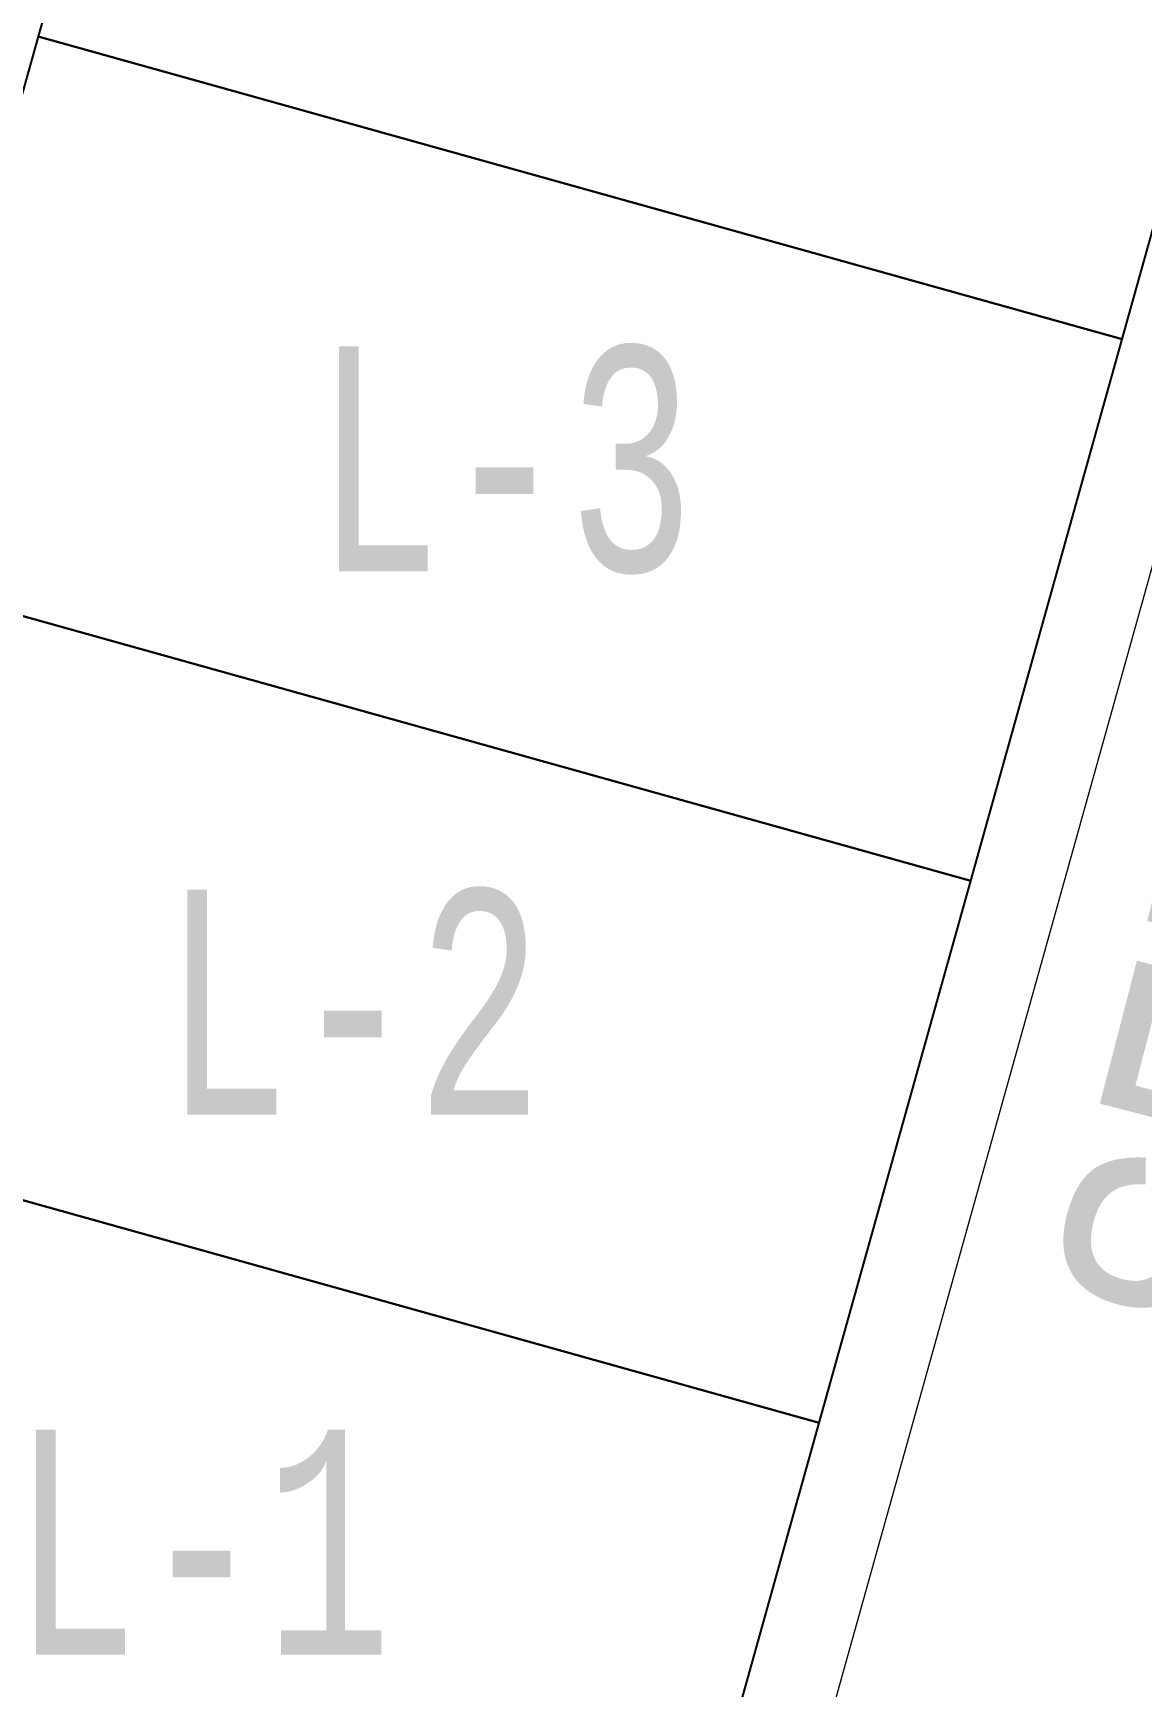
# Model space of a CAD drawing. Header units: millimetres. Extents: x 474016 to 477875, y 2288607 to 2292200.
# Drawn here: x 474472.58 to 474497.21, y 2289222.68 to 2289259.43 of the extents above; entities that cross this region are included whole.
import ezdxf
from ezdxf.enums import TextEntityAlignment as Align

# ---------------------------------------------------------------- set-up
doc = ezdxf.new("R2010")
doc.units = ezdxf.units.MM
doc.header["$LTSCALE"] = 50
doc.layers.add('BANQUETA', color=251, linetype='Continuous', lineweight=5)
doc.layers.add('vialidad', color=5, linetype='Continuous', lineweight=13)
doc.layers.add('CVL_LOTIF', color=1, linetype='Continuous')
doc.layers.add('MZ Y LT', color=7, linetype='Continuous', lineweight=13, true_color=0x0d2bf2)
doc.styles.add('MONOTXT4', font='MONOTXT4.shx', dxfattribs={"width": 0.55})
doc.styles.get("Standard").update_dxf_attribs({"font": 'arial.ttf'})

msp = doc.modelspace()

# ---------------------------------------------------------------- linework, layer by layer
at = {"layer": 'BANQUETA'}
msp.add_lwpolyline([(474526.277, 2289446.303), (474545.981, 2289430.238, -0.298203), (474547.305, 2289426.061), (474489.146, 2289217.897, -0.414214), (474484.217, 2289215.121), (474462.547, 2289221.176, -0.414214), (474461.159, 2289223.64), (474523.087, 2289445.291, -0.540591)], format="xyb", close=True, dxfattribs=at)
for points in [[(474545.732, 2289427.861), (474486.682, 2289216.509)], [(474496.24, 2289343.626), (474462.604, 2289223.237)]]:
    msp.add_lwpolyline(points, dxfattribs=at)
at = {"layer": 'CVL_LOTIF'}
for points in [[(474500.136, 2289264.665), (474476.058, 2289271.392), (474472.695, 2289259.353), (474496.772, 2289252.626)], [(474496.772, 2289252.626), (474472.695, 2289259.353), (474469.331, 2289247.314), (474493.409, 2289240.587)], [(474493.409, 2289240.587), (474469.331, 2289247.314), (474465.967, 2289235.276), (474490.045, 2289228.548)], [(474490.045, 2289228.548), (474465.967, 2289235.276), (474462.604, 2289223.237), (474486.682, 2289216.509)]]:
    msp.add_lwpolyline(points, close=True, dxfattribs=at)

# ---------------------------------------------------------------- texts
at = {"layer": 'MZ Y LT', "lineweight": 13, "style": 'MONOTXT4', "width": 0.65}
for s, p in [('L-3', (474483.052, 2289249.97)), ('L-2', (474479.688, 2289237.931)), ('L-1', (474476.325, 2289225.892))]:
    msp.add_text(s, height=5, dxfattribs=at).set_placement(p, align=Align.MIDDLE)
at = {"layer": 'vialidad', "color": 5, "lineweight": 13, "width": 0.75}
msp.add_text('SENDERO TZALAM', height=6, rotation=75.4862, dxfattribs=at).set_placement((474505.222, 2289258.223), align=Align.MIDDLE)

doc.saveas('drawing.dxf')
